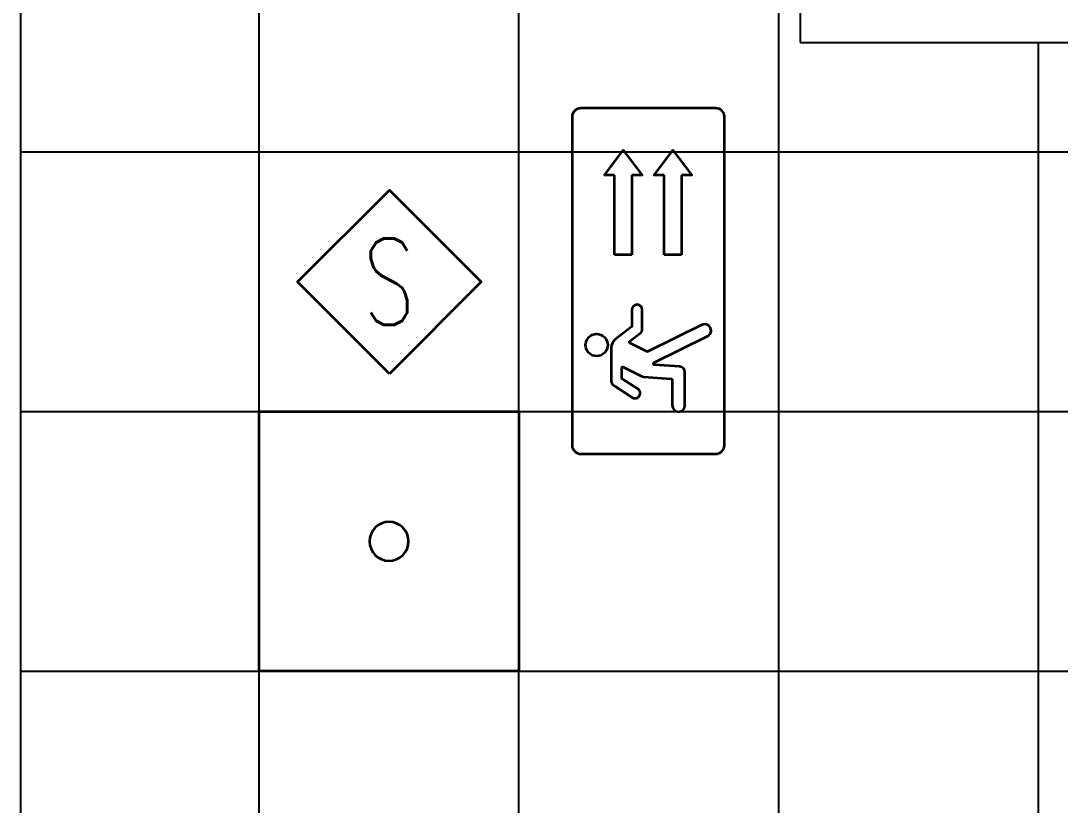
# Model space of a CAD drawing. Header units: inches. Extents: x -12418 to 57169, y -29325 to 19878.
# Drawn here: x 36050 to 38450, y -8710 to -6897 of the extents above; entities that cross this region are included whole.
import ezdxf
from ezdxf.enums import TextEntityAlignment as Align

# ---------------------------------------------------------------- set-up
doc = ezdxf.new("R2010")
doc.units = ezdxf.units.IN
doc.header["$LTSCALE"] = 25
doc.header["$MEASUREMENT"] = 0
doc.layers.get('0').update_dxf_attribs({"color": 8})
doc.layers.add('00-Ground Floor$0$False Ceiling', color=251, linetype='Continuous')
for name, color, linetype, lineweight in [('00-Ground Floor$0$Walls', 251, 'Continuous', 5), ('E-LITE-CIRC-NUMB', 6, 'Continuous', 25), ('E-LITE-CLNG', 150, 'Continuous', 35), ('E-LITE-CTRL', 6, 'Continuous', 25), ('E-LITE-EXIT-CLNG @ 100', 3, 'Continuous', 35), ('E-LITE-EXIT-CTRL', 6, 'Continuous', 25), ('E-LITE-EXIT-IDEN', 6, 'Continuous', 25), ('F-ALRM-CLNG @ 100', 33, 'Continuous', 35)]:
    doc.layers.add(name, color=color, linetype=linetype, lineweight=lineweight)
doc.styles.add('DC_Simplex', font='SIMPLEX.shx', dxfattribs={"width": 0.7})

# ---------------------------------------------------------------- blocks, each defined once
blk = doc.blocks.new('00-Ground Floor$0$A$Ce9e1c4c3')
at = {"layer": '00-Ground Floor$0$False Ceiling', "color": 254}
for p, q in [((-63950.5, -12867.4, 0), (-63950.5, -2747.4, 0)), ((-62150.5, -2747.4, 0), (-62150.5, -6947.4, 0)), ((-62150.5, -6947.4, 0), (-53517.1, -6947.4, 0))]:
    blk.add_line(p, q, dxfattribs=at)
at = {"layer": '00-Ground Floor$0$False Ceiling', "color": 254, "linetype": 'Continuous'}
for p, q in [((-63400, -12867.4), (-63400, -2747.4)), ((-62800, -12867.4), (-62800, -2747.4)), ((-62200, -12867.4), (-62200, -2747.4)), ((-61600, -12867.4), (-61600, -6947.4)), ((-63950.5, -7200), (-53517.1, -7200)), ((-63950.5, -7800), (-53517.1, -7800)), ((-63950.5, -8400), (-53517.1, -8400))]:
    blk.add_line(p, q, dxfattribs=at)
blk = doc.blocks.new('00-Ground Floor')
at = {"layer": '00-Ground Floor$0$Walls'}
for p, q in [((36049.5, -2747.4, 0), (36049.5, -12867.4, 0)), ((37849.5, -2747.4, 0), (37849.5, -6947.4, 0)), ((40226.6, -6947.4, 0), (37849.5, -6947.4, 0))]:
    blk.add_line(p, q, dxfattribs=at)
at = {"layer": '00-Ground Floor$0$False Ceiling', "color": 254}
blk.add_blockref('00-Ground Floor$0$A$Ce9e1c4c3', (100000, 0), dxfattribs=at)
blk = doc.blocks.new('*U18')
blk.add_lwpolyline([(-300, 300), (-300, -300), (300, -300), (300, 300)], close=True)
blk.add_circle((0, 0), 45)
at = {"layer": 'E-LITE-CIRC-NUMB', "style": 'DC_Simplex', "width": 0.7, "flags": 8}
blk.add_attdef('CIRCUIT', text='', height=200, rotation=0, dxfattribs=at).set_placement((-473.9, 300), align=Align.RIGHT)
at = {"layer": 'E-LITE-CTRL', "style": 'DC_Simplex', "width": 0.7, "flags": 8}
blk.add_attdef('CONTROL', (1118.9, -935), '', height=200, rotation=360, dxfattribs=at)
blk = doc.blocks.new('*U19')
at = {"color": 9}
for p, q in [((0.946, 0.632), (0.946, 2.475)), ((1.346, 2.475), (1.346, 0.632)), ((2.093, 0.632), (2.093, 2.475)), ((2.493, 2.475), (2.493, 0.632)), ((1.346, 0.632), (0.946, 0.632)), ((2.493, 0.632), (2.093, 0.632))]:
    blk.add_line(p, q, dxfattribs=at)
blk.add_lwpolyline([(3.472, 3.828), (3.472, -3.772, -0.414214), (3.272, -3.972), (0.172, -3.972, -0.414214), (-0.028, -3.772), (-0.028, 3.828, -0.414214), (0.172, 4.028), (3.272, 4.028, -0.414214)], format="xyb", close=True)
for points in [[(0.946, 2.475), (0.709, 2.475), (1.146, 3.05), (1.584, 2.475), (1.346, 2.475)], [(2.093, 2.475), (1.856, 2.475), (2.293, 3.05), (2.73, 2.475), (2.493, 2.475)]]:
    blk.add_lwpolyline(points, dxfattribs=at)
blk.add_lwpolyline([(1.48, -2.46), (1.121, -2.23, -0.255575), (1.109, -2.208), (1.109, -1.984, -0.558794), (1.148, -1.96), (1.568, -2.172, 0.100171), (1.614, -2.185), (2.25, -2.228, -0.394397), (2.275, -2.255), (2.275, -2.846, 1), (2.569, -2.846), (2.569, -2.08, 0.394397), (2.445, -1.947), (1.868, -1.907, -0.766279), (1.858, -1.857), (3.09, -1.249, 1), (2.959, -0.986), (1.71, -1.602, -0.235619), (1.686, -1.602), (1.303, -1.408, -0.5506), (1.299, -1.364), (1.538, -1.177, 0.231482), (1.585, -1.082), (1.585, -0.638, 1), (1.344, -0.638), (1.344, -1.01, -0.231482), (1.334, -1.032), (0.968, -1.316, 0.231482), (0.868, -1.519), (0.868, -2.288, 0.255575), (0.924, -2.389), (1.351, -2.663, 1)], format="xyb", close=True, dxfattribs=at)
blk.add_circle((0.529, -1.452), 0.257, dxfattribs=at)
at = {"layer": 'E-LITE-EXIT-CTRL', "style": 'DC_Simplex', "width": 0.7, "flags": 8}
blk.add_attdef('CONTROL', (4.5, -6), '', height=2, rotation=360, dxfattribs=at)
at = {"layer": 'E-LITE-EXIT-IDEN', "style": 'DC_Simplex', "width": 0.7, "flags": 8}
blk.add_attdef('TYPE', (4.5, 0.5), '', height=2, rotation=360, dxfattribs=at)
blk = doc.blocks.new('A$C5CF53093')
blk.add_lwpolyline([(0, -212.1), (-212.1, 0), (0, 212.1), (212.1, 0)], close=True)
blk = doc.blocks.new('*U207')
at = {"xscale": 0.01, "yscale": 0.01, "zscale": 0.01}
blk.add_blockref('A$C5CF53093', (0.007, -0.007), dxfattribs=at)
at = {"color": 6, "style": 'DC_Simplex', "width": 0.7, "flags": 8}
blk.add_attdef('TYPE', text='', height=2, rotation=360, dxfattribs=at).set_placement((0, 0), align=Align.MIDDLE_CENTER)

msp = doc.modelspace()

# ---------------------------------------------------------------- block references
msp.add_blockref('00-Ground Floor', (0, 0))
at = {"layer": 'E-LITE-CLNG', "xscale": -1}
msp.add_blockref('*U18', (36900, -8100), dxfattribs=at)
at = {"layer": 'E-LITE-EXIT-CLNG @ 100', "xscale": 100, "yscale": 100, "zscale": 100}
msp.add_blockref('*U19', (37326.4, -7501.4), dxfattribs=at)
at = {"layer": 'F-ALRM-CLNG @ 100', "xscale": 100, "yscale": 100, "zscale": 100}
msp.add_blockref('*U207', (36900, -7500), dxfattribs=at).add_auto_attribs({'TYPE': 'S'})

doc.saveas('drawing.dxf')
